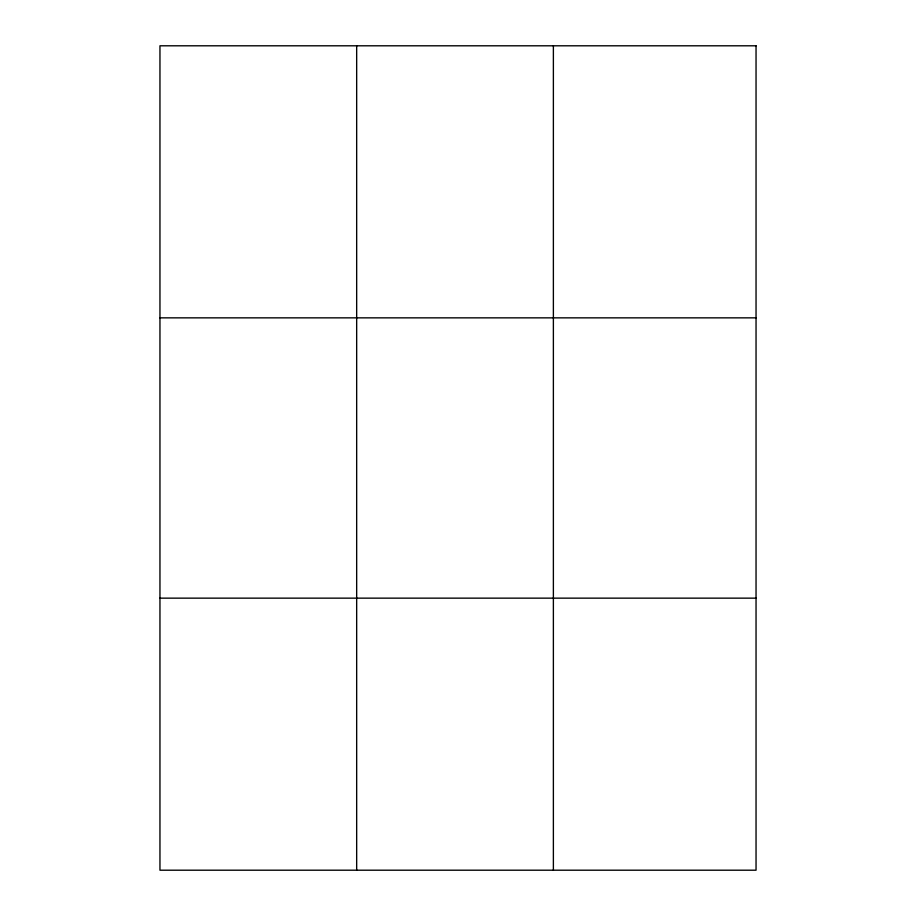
<?xml version="1.0" encoding="UTF-8"?>
<svg xmlns="http://www.w3.org/2000/svg" width="916" height="916" viewBox="0 0 916 916"><rect width="100%" height="100%" fill="white"/><g stroke="black" fill="none" stroke-linecap="round" stroke-linejoin="round"><path stroke-width="1.37" d="M356.668 870.2L356.668 45.8M553.379 870.2L553.379 45.8M159.956 317.852L756.043 317.852M159.956 598.148L756.043 598.148M756.043 45.8L756.043 870.2L159.956 870.2L159.956 45.8L756.043 45.8"/></g></svg>
